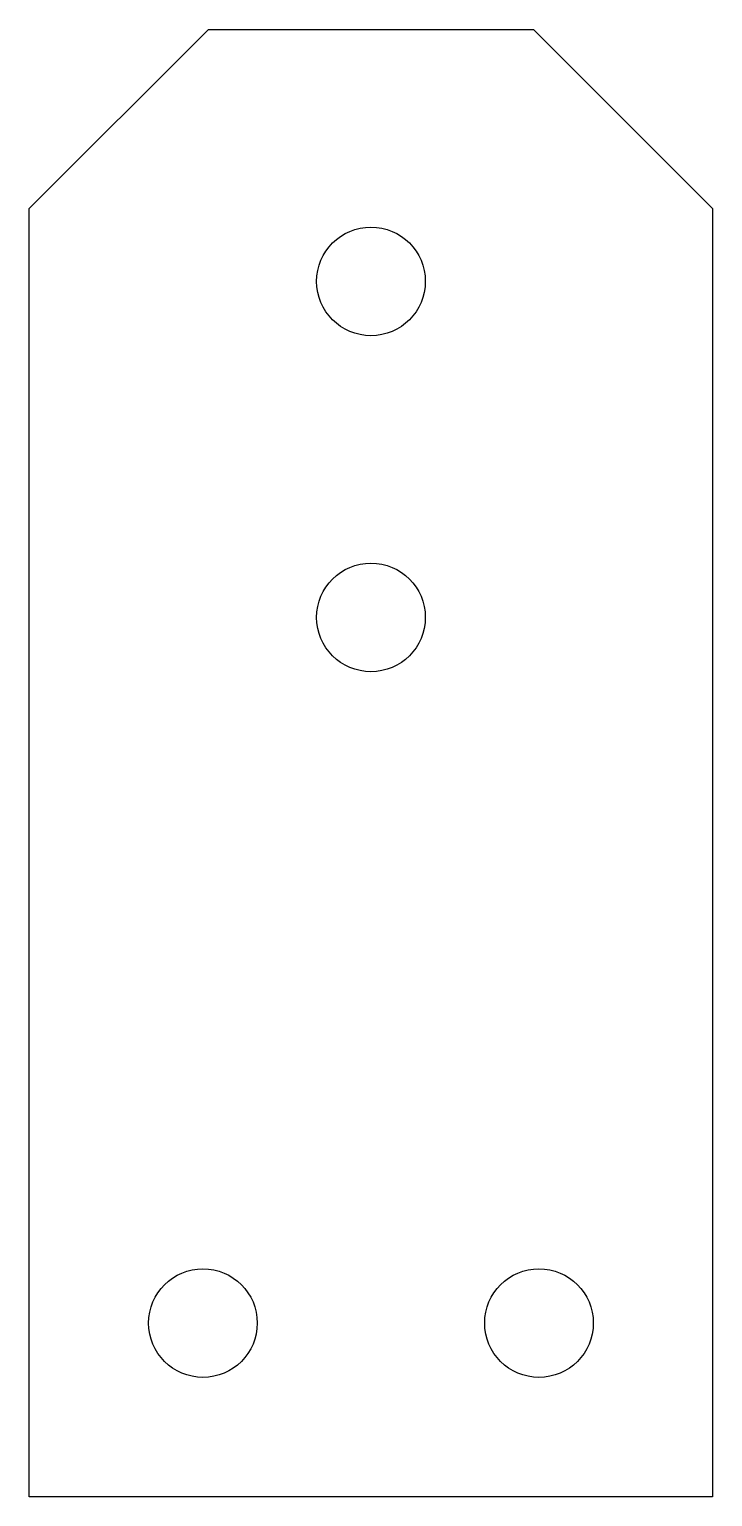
# Model space of a CAD drawing. Header units: millimetres. Extents: x 2329 to 2390, y 2077 to 2208.
import ezdxf

# ---------------------------------------------------------------- set-up
doc = ezdxf.new("R2010")
doc.units = ezdxf.units.MM

msp = doc.modelspace()

# ---------------------------------------------------------------- linework, layer by layer
msp.add_lwpolyline([(2344.78, 2208.15), (2373.78, 2208.15), (2389.78, 2192.15), (2389.78, 2077.15), (2328.78, 2077.15), (2328.78, 2192.15)], close=True)
for centre in [(2359.28, 2185.65), (2359.28, 2155.65), (2344.28, 2092.65), (2374.28, 2092.65)]:
    msp.add_circle(centre, 4.85)

doc.saveas('drawing.dxf')
